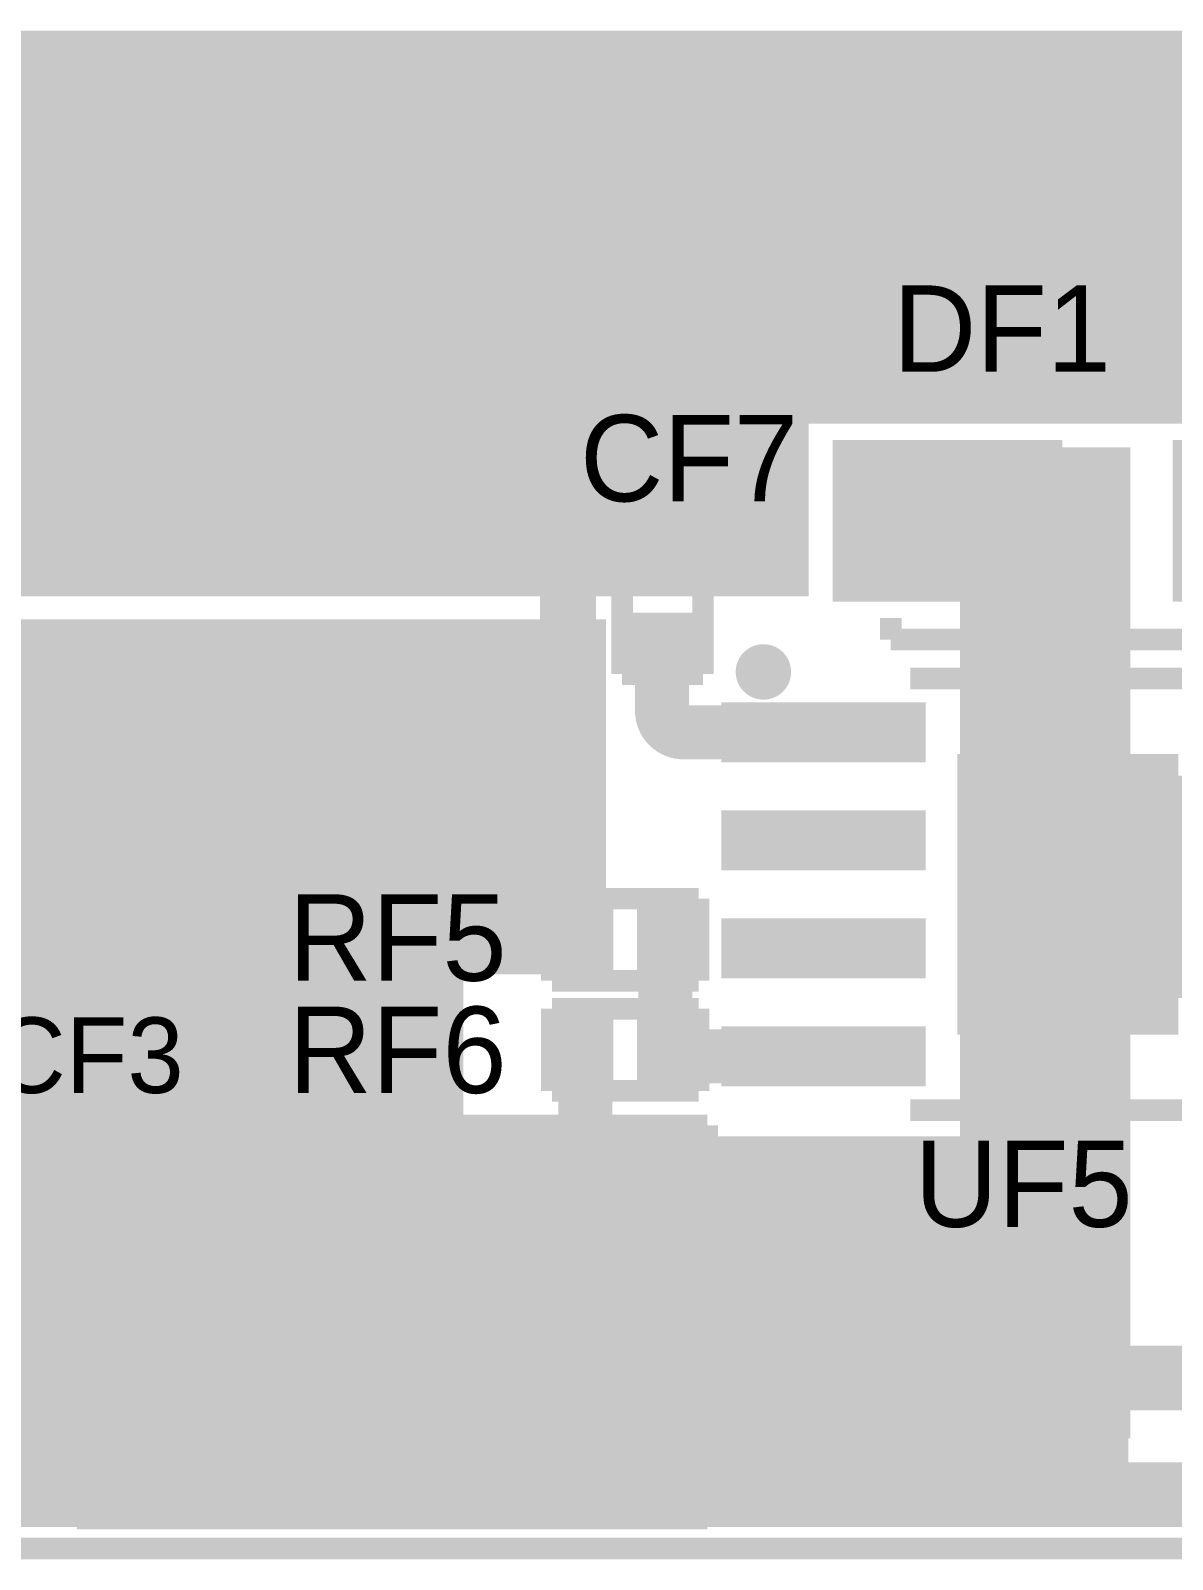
# Model space of a CAD drawing. Header units: millimetres. Extents: x 2.38 to 5.41, y 1.88 to 4.71.
# Drawn here: x 4.212 to 4.741, y 2.053 to 2.761 of the extents above; entities that cross this region are included whole.
import ezdxf

# ---------------------------------------------------------------- set-up
doc = ezdxf.new("R2010")
doc.units = ezdxf.units.MM
doc.header["$MEASUREMENT"] = 0
for name, color, linetype in [('BottomLayer', 5, 'Continuous'), ('BottomSolder', 6, 'Continuous'), ('Mechanical2', 216, 'Continuous'), ('MultiLayer', 9, 'Continuous'), ('TopLayer', 1, 'Continuous'), ('TopOverlay', 2, 'Continuous'), ('TopPaste', 8, 'Continuous'), ('TopSolder', 216, 'Continuous'), ('ViaHoleLayer', 16, 'Continuous')]:
    doc.layers.add(name, color=color, linetype=linetype)

# ---------------------------------------------------------------- blocks, each defined once
blk = doc.blocks.new('B340A_13_F_1')
at = {"layer": 'TopLayer'}
for points in [[(-0.1279527, -0.0334645), (-0.0295275, -0.0334645), (-0.1279527, 0.0334645), (-0.0295275, 0.0334645)], [(0.0295276, -0.0334645), (0.1279528, -0.0334645), (0.0295276, 0.0334645), (0.1279528, 0.0334645)]]:
    blk.add_solid(points, dxfattribs=at)
at = {"layer": 'TopOverlay', "const_width": 0.01}
for points in [[(0.105, 0.055), (-0.11, 0.055)], [(0.105, 0.055), (0.105, 0.045)], [(0.105, -0.045), (0.105, -0.055)], [(0.105, -0.055), (-0.11, -0.055)]]:
    blk.add_lwpolyline(points, dxfattribs=at)
at = {"layer": 'TopOverlay'}
for points in [[(-0.175, -0.06), (-0.131, -0.06), (-0.175, 0.06), (-0.131, 0.06)], [(-0.134, 0.037), (-0.102, 0.037), (-0.134, 0.06), (-0.102, 0.06)], [(-0.134, -0.06), (-0.101, -0.06), (-0.134, -0.036), (-0.101, -0.036)]]:
    blk.add_solid(points, dxfattribs=at)
at = {"layer": 'TopPaste'}
for points in [[(-0.1279527, -0.0334645), (-0.0295275, -0.0334645), (-0.1279527, 0.0334645), (-0.0295275, 0.0334645)], [(0.0295276, -0.0334645), (0.1279528, -0.0334645), (0.0295276, 0.0334645), (0.1279528, 0.0334645)]]:
    blk.add_solid(points, dxfattribs=at)
at = {"layer": 'TopSolder'}
for points in [[(-0.1319527, -0.0374645), (-0.0255275, -0.0374645), (-0.1319527, 0.0374645), (-0.0255275, 0.0374645)], [(0.0255276, -0.0374645), (0.1319528, -0.0374645), (0.0255276, 0.0374645), (0.1319528, 0.0374645)]]:
    blk.add_solid(points, dxfattribs=at)
blk = doc.blocks.new('CAP2917_29')
at = {"layer": 'TopLayer'}
for points in [[(-0.1816928, -0.0505905), (-0.0718504, -0.0505905), (-0.1816928, 0.0505905), (-0.0718504, 0.0505905)], [(0.0718505, -0.0505905), (0.1816929, -0.0505905), (0.0718505, 0.0505905), (0.1816929, 0.0505905)]]:
    blk.add_solid(points, dxfattribs=at)
at = {"layer": 'TopOverlay', "const_width": 0.01}
for points in [[(-0.175, 0.063), (-0.175, 0.092)], [(-0.142, 0.062), (-0.142, 0.091)], [(-0.142, 0.091), (0.15, 0.091)], [(0.15, 0.062), (0.15, 0.091)], [(-0.191, 0.077), (-0.158, 0.077)], [(-0.142, -0.091), (-0.142, -0.062)], [(0.15, -0.091), (0.15, -0.062)], [(-0.142, -0.091), (0.15, -0.091)]]:
    blk.add_lwpolyline(points, dxfattribs=at)
at = {"layer": 'TopPaste'}
for points in [[(-0.1816928, -0.0505905), (-0.0718504, -0.0505905), (-0.1816928, 0.0505905), (-0.0718504, 0.0505905)], [(0.0718505, -0.0505905), (0.1816929, -0.0505905), (0.0718505, 0.0505905), (0.1816929, 0.0505905)]]:
    blk.add_solid(points, dxfattribs=at)
at = {"layer": 'TopSolder'}
for points in [[(-0.1856928, -0.0545905), (-0.0678504, -0.0545905), (-0.1856928, 0.0545905), (-0.0678504, 0.0545905)], [(0.0678505, -0.0545905), (0.1856929, -0.0545905), (0.0678505, 0.0545905), (0.1856929, 0.0545905)]]:
    blk.add_solid(points, dxfattribs=at)
blk = doc.blocks.new('TPS5430QDDARQ1_30')
at = {"layer": 'TopLayer'}
for points in [[(-0.1564961, 0.0651575), (-0.0698819, 0.0651575), (-0.1564961, 0.0848425), (-0.0698819, 0.0848425)], [(0.0698819, 0.0651575), (0.1564961, 0.0651575), (0.0698819, 0.0848425), (0.1564961, 0.0848425)], [(-0.0472441, -0.0610236), (0.0472441, -0.0610236), (-0.0472441, 0.0610236), (0.0472441, 0.0610236)], [(-0.1564961, 0.0151575), (-0.0698819, 0.0151575), (-0.1564961, 0.0348425), (-0.0698819, 0.0348425)], [(0.0698819, 0.0151575), (0.1564961, 0.0151575), (0.0698819, 0.0348425), (0.1564961, 0.0348425)], [(-0.1564961, -0.0348425), (-0.0698819, -0.0348425), (-0.1564961, -0.0151575), (-0.0698819, -0.0151575)], [(0.0698819, -0.0348425), (0.1564961, -0.0348425), (0.0698819, -0.0151575), (0.1564961, -0.0151575)], [(-0.1564961, -0.0848425), (-0.0698819, -0.0848425), (-0.1564961, -0.0651575), (-0.0698819, -0.0651575)], [(0.0698819, -0.0848425), (0.1564961, -0.0848425), (0.0698819, -0.0651575), (0.1564961, -0.0651575)]]:
    blk.add_solid(points, dxfattribs=at)
at = {"layer": 'TopOverlay'}
for points, const_width in [([(-0.138, 0.103, 1), (-0.144, 0.103, 1)], 0.019685), ([(-0.1489212, 0.103, 1), (-0.1390788, 0.103, 1)], 0.0098425), ([(-0.1429212, 0.103, 1), (-0.1330788, 0.103, 1)], 0.0098425)]:
    blk.add_lwpolyline(points, format="xyb", close=True, dxfattribs=dict(at, const_width=const_width))
at = {"layer": 'TopOverlay', "const_width": 0.01}
for points in [[(-0.073, 0.1), (0.072, 0.1)], [(-0.073, -0.1), (0.072, -0.1)]]:
    blk.add_lwpolyline(points, dxfattribs=at)
at = {"layer": 'TopPaste'}
for points in [[(-0.1564961, 0.0651575), (-0.0698819, 0.0651575), (-0.1564961, 0.0848425), (-0.0698819, 0.0848425)], [(0.0698819, 0.0651575), (0.1564961, 0.0651575), (0.0698819, 0.0848425), (0.1564961, 0.0848425)], [(-0.0472441, -0.0610236), (0.0472441, -0.0610236), (-0.0472441, 0.0610236), (0.0472441, 0.0610236)], [(-0.1564961, 0.0151575), (-0.0698819, 0.0151575), (-0.1564961, 0.0348425), (-0.0698819, 0.0348425)], [(0.0698819, 0.0151575), (0.1564961, 0.0151575), (0.0698819, 0.0348425), (0.1564961, 0.0348425)], [(-0.1564961, -0.0348425), (-0.0698819, -0.0348425), (-0.1564961, -0.0151575), (-0.0698819, -0.0151575)], [(0.0698819, -0.0348425), (0.1564961, -0.0348425), (0.0698819, -0.0151575), (0.1564961, -0.0151575)], [(-0.1564961, -0.0848425), (-0.0698819, -0.0848425), (-0.1564961, -0.0651575), (-0.0698819, -0.0651575)], [(0.0698819, -0.0848425), (0.1564961, -0.0848425), (0.0698819, -0.0651575), (0.1564961, -0.0651575)]]:
    blk.add_solid(points, dxfattribs=at)
at = {"layer": 'TopSolder'}
for points in [[(-0.1604961, 0.0611575), (-0.0658819, 0.0611575), (-0.1604961, 0.0888425), (-0.0658819, 0.0888425)], [(0.0658819, 0.0611575), (0.1604961, 0.0611575), (0.0658819, 0.0888425), (0.1604961, 0.0888425)], [(-0.0512441, -0.0650236), (0.0512441, -0.0650236), (-0.0512441, 0.0650236), (0.0512441, 0.0650236)], [(-0.1604961, 0.0111575), (-0.0658819, 0.0111575), (-0.1604961, 0.0388425), (-0.0658819, 0.0388425)], [(0.0658819, 0.0111575), (0.1604961, 0.0111575), (0.0658819, 0.0388425), (0.1604961, 0.0388425)], [(-0.1604961, -0.0388425), (-0.0658819, -0.0388425), (-0.1604961, -0.0111575), (-0.0658819, -0.0111575)], [(0.0658819, -0.0388425), (0.1604961, -0.0388425), (0.0658819, -0.0111575), (0.1604961, -0.0111575)], [(-0.1604961, -0.0888425), (-0.0658819, -0.0888425), (-0.1604961, -0.0611575), (-0.0658819, -0.0611575)], [(0.0658819, -0.0888425), (0.1604961, -0.0888425), (0.0658819, -0.0611575), (0.1604961, -0.0611575)]]:
    blk.add_solid(points, dxfattribs=at)
blk = doc.blocks.new('R__0402_79')
at = {"layer": 'TopLayer'}
for points in [[(-0.0095, -0.0125), (-0.0095, 0.0125), (-0.0275, -0.0125), (-0.0275, 0.0125)], [(0.0275, -0.0125), (0.0275, 0.0125), (0.0095, -0.0125), (0.0095, 0.0125)]]:
    blk.add_solid(points, dxfattribs=at)
at = {"layer": 'TopOverlay', "const_width": 0.01}
for points in [[(-0.034, -0.019), (-0.034, 0.019)], [(-0.034, 0.019), (0.034, 0.019)], [(0.034, -0.019), (0.034, 0.019)], [(-0.034, -0.019), (0.034, -0.019)]]:
    blk.add_lwpolyline(points, dxfattribs=at)
at = {"layer": 'TopPaste'}
for points in [[(-0.0095, -0.0125), (-0.0095, 0.0125), (-0.0275, -0.0125), (-0.0275, 0.0125)], [(0.0275, -0.0125), (0.0275, 0.0125), (0.0095, -0.0125), (0.0095, 0.0125)]]:
    blk.add_solid(points, dxfattribs=at)
at = {"layer": 'TopSolder'}
for points in [[(-0.0055, -0.0165), (-0.0055, 0.0165), (-0.0315, -0.0165), (-0.0315, 0.0165)], [(0.0315, -0.0165), (0.0315, 0.0165), (0.0055, -0.0165), (0.0055, 0.0165)]]:
    blk.add_solid(points, dxfattribs=at)
blk = doc.blocks.new('R__0402_80')
at = {"layer": 'TopLayer'}
for points in [[(-0.0095, -0.0125), (-0.0095, 0.0125), (-0.0275, -0.0125), (-0.0275, 0.0125)], [(0.0275, -0.0125), (0.0275, 0.0125), (0.0095, -0.0125), (0.0095, 0.0125)]]:
    blk.add_solid(points, dxfattribs=at)
at = {"layer": 'TopOverlay', "const_width": 0.01}
for points in [[(-0.034, -0.019), (-0.034, 0.019)], [(-0.034, 0.019), (0.034, 0.019)], [(0.034, -0.019), (0.034, 0.019)], [(-0.034, -0.019), (0.034, -0.019)]]:
    blk.add_lwpolyline(points, dxfattribs=at)
at = {"layer": 'TopPaste'}
for points in [[(-0.0095, -0.0125), (-0.0095, 0.0125), (-0.0275, -0.0125), (-0.0275, 0.0125)], [(0.0275, -0.0125), (0.0275, 0.0125), (0.0095, -0.0125), (0.0095, 0.0125)]]:
    blk.add_solid(points, dxfattribs=at)
at = {"layer": 'TopSolder'}
for points in [[(-0.0055, -0.0165), (-0.0055, 0.0165), (-0.0315, -0.0165), (-0.0315, 0.0165)], [(0.0315, -0.0165), (0.0315, 0.0165), (0.0055, -0.0165), (0.0055, 0.0165)]]:
    blk.add_solid(points, dxfattribs=at)
blk = doc.blocks.new('SNR8040K_150M_134')
at = {"layer": 'TopLayer'}
for points in [[(-0.161811, -0.1480315), (-0.0744094, -0.1480315), (-0.161811, 0.1480315), (-0.0744094, 0.1480315)], [(0.0744095, -0.1480315), (0.1618111, -0.1480315), (0.0744095, 0.1480315), (0.1618111, 0.1480315)]]:
    blk.add_solid(points, dxfattribs=at)
at = {"layer": 'TopOverlay', "const_width": 0.01}
for points in [[(0, 0.1574803), (-0.1574803, 0.1574803)], [(0.1574803, 0.1574803), (0, 0.1574803)], [(0, -0.1574803), (-0.1574803, -0.1574803)], [(0.1574803, -0.1574803), (0, -0.1574803)]]:
    blk.add_lwpolyline(points, dxfattribs=at)
at = {"layer": 'TopOverlay'}
for points, const_width in [([(-0.177, 0.001, 1), (-0.197, 0.001, 1)], 0.019685), ([(-0.2019212, 0.001, 1), (-0.1920788, 0.001, 1)], 0.0098425), ([(-0.1819212, 0.001, 1), (-0.1720788, 0.001, 1)], 0.0098425)]:
    blk.add_lwpolyline(points, format="xyb", close=True, dxfattribs=dict(at, const_width=const_width))
at = {"layer": 'TopPaste'}
for points in [[(-0.161811, -0.1480315), (-0.0744094, -0.1480315), (-0.161811, 0.1480315), (-0.0744094, 0.1480315)], [(0.0744095, -0.1480315), (0.1618111, -0.1480315), (0.0744095, 0.1480315), (0.1618111, 0.1480315)]]:
    blk.add_solid(points, dxfattribs=at)
at = {"layer": 'TopSolder'}
for points in [[(-0.165811, -0.1520315), (-0.0704094, -0.1520315), (-0.165811, 0.1520315), (-0.0704094, 0.1520315)], [(0.0704095, -0.1520315), (0.1658111, -0.1520315), (0.0704095, 0.1520315), (0.1658111, 0.1520315)]]:
    blk.add_solid(points, dxfattribs=at)
blk = doc.blocks.new('C__0402_149')
at = {"layer": 'TopLayer'}
for points in [[(-0.0095, -0.0125), (-0.0095, 0.0125), (-0.0275, -0.0125), (-0.0275, 0.0125)], [(0.0275, -0.0125), (0.0275, 0.0125), (0.0095, -0.0125), (0.0095, 0.0125)]]:
    blk.add_solid(points, dxfattribs=at)
at = {"layer": 'TopOverlay', "const_width": 0.01}
for points in [[(-0.034, 0.0185), (-0.034, -0.019)], [(-0.034, 0.0185), (0.034, 0.0185)], [(0.034, 0.0185), (0.034, -0.019)], [(-0.034, -0.019), (0.034, -0.019)]]:
    blk.add_lwpolyline(points, dxfattribs=at)
at = {"layer": 'TopPaste'}
for points in [[(-0.0095, -0.0125), (-0.0095, 0.0125), (-0.0275, -0.0125), (-0.0275, 0.0125)], [(0.0275, -0.0125), (0.0275, 0.0125), (0.0095, -0.0125), (0.0095, 0.0125)]]:
    blk.add_solid(points, dxfattribs=at)
at = {"layer": 'TopSolder'}
for points in [[(-0.0055, -0.0165), (-0.0055, 0.0165), (-0.0315, -0.0165), (-0.0315, 0.0165)], [(0.0315, -0.0165), (0.0315, 0.0165), (0.0055, -0.0165), (0.0055, 0.0165)]]:
    blk.add_solid(points, dxfattribs=at)

msp = doc.modelspace()

# ---------------------------------------------------------------- linework, layer by layer
at = {"layer": 'BottomLayer', "const_width": 0.025}
for points in [[(4.2587696, 2.714, -0.198912367379658), (4.196, 2.74)], [(4.512, 2.6496026, -0.04366093446074474), (4.527798, 2.6569693)], [(4.527798, 2.6569693, -0.04366093125530362), (4.5446352, 2.6614808)], [(4.5446352, 2.6614808, -0.04366088834051229), (4.562, 2.663)], [(4.4977212, 2.6396044, -0.04366100280970919), (4.512, 2.6496026)], [(4.4853956, 2.6272788, -0.04366097244406952), (4.4977212, 2.6396044)], [(4.4753974, 2.613, -0.04366100280970919), (4.4853956, 2.6272788)], [(4.4680307, 2.597202, -0.04366093446074474), (4.4753974, 2.613)], [(4.4635192, 2.5803648, -0.04366093125530356), (4.4680307, 2.597202)], [(4.462, 2.563, -0.04366088834051234), (4.4635192, 2.5803648)]]:
    msp.add_lwpolyline(points, format="xyb", dxfattribs=at)
at = {"layer": 'BottomLayer'}
for points, const_width in [([(4.2587696, 2.714), (4.904, 2.714)], 0.025), ([(4.512, 2.6496026), (4.527798, 2.6569693)], 0.025), ([(4.527798, 2.6569693), (4.5446352, 2.6614808)], 0.025), ([(4.5446352, 2.6614808), (4.562, 2.663)], 0.025), ([(4.562, 2.663), (5.2323229, 2.663)], 0.025), ([(4.4977212, 2.6396045), (4.512, 2.6496026)], 0.025), ([(4.4853955, 2.6272788), (4.4977212, 2.6396045)], 0.025), ([(4.4753974, 2.613), (4.4853955, 2.6272788)], 0.025), ([(4.4680307, 2.597202), (4.4753974, 2.613)], 0.025), ([(4.4635192, 2.5803648), (4.4680307, 2.597202)], 0.025), ([(4.462, 2.563), (4.4635192, 2.5803648)], 0.025), ([(4.462, 2.434), (4.462, 2.563)], 0.025), ([(4.462, 2.401), (4.462, 2.434)], 0.025), ([(4.589, 2.138), (4.589, 2.166)], 0.03), ([(4.613, 2.168), (4.615, 2.166)], 0.03), ([(4.615, 2.138), (4.615, 2.166)], 0.03), ([(4.588, 2.137), (4.589, 2.138)], 0.03)]:
    msp.add_lwpolyline(points, dxfattribs=dict(at, const_width=const_width))
for points, const_width in [([(4.2525196, 2.714, 1), (4.2650196, 2.714, 1)], 0.0125), ([(4.521548, 2.6569693, 1), (4.534048, 2.6569693, 1)], 0.0125), ([(4.521548, 2.6569693, 1), (4.534048, 2.6569693, 1)], 0.0125), ([(4.5383852, 2.6614808, 1), (4.5508852, 2.6614808, 1)], 0.0125), ([(4.5383852, 2.6614808, 1), (4.5508852, 2.6614808, 1)], 0.0125), ([(4.55575, 2.663, 1), (4.56825, 2.663, 1)], 0.0125), ([(4.50575, 2.6496026, 1), (4.51825, 2.6496026, 1)], 0.0125), ([(4.50575, 2.6496026, 1), (4.51825, 2.6496026, 1)], 0.0125), ([(4.4914712, 2.6396044, 1), (4.5039712, 2.6396044, 1)], 0.0125), ([(4.4914712, 2.6396044, 1), (4.5039712, 2.6396044, 1)], 0.0125), ([(4.4791456, 2.6272788, 1), (4.4916456, 2.6272788, 1)], 0.0125), ([(4.4791456, 2.6272788, 1), (4.4916456, 2.6272788, 1)], 0.0125), ([(4.4691474, 2.613, 1), (4.4816474, 2.613, 1)], 0.0125), ([(4.4691474, 2.613, 1), (4.4816474, 2.613, 1)], 0.0125), ([(4.4617807, 2.597202, 1), (4.4742807, 2.597202, 1)], 0.0125), ([(4.4617807, 2.597202, 1), (4.4742807, 2.597202, 1)], 0.0125), ([(4.4572692, 2.5803648, 1), (4.4697692, 2.5803648, 1)], 0.0125), ([(4.4572692, 2.5803648, 1), (4.4697692, 2.5803648, 1)], 0.0125), ([(4.45575, 2.563, 1), (4.46825, 2.563, 1)], 0.0125), ([(4.4560945, 2.434, 1), (4.4679055, 2.434, 1)], 0.011811), ([(4.4560945, 2.401, 1), (4.4679055, 2.401, 1)], 0.011811), ([(4.7130945, 2.368, 1), (4.7249055, 2.368, 1)], 0.011811), ([(4.5820945, 2.168, 1), (4.5939055, 2.168, 1)], 0.011811), ([(4.6090945, 2.168, 1), (4.6209055, 2.168, 1)], 0.011811), ([(4.5820945, 2.137, 1), (4.5939055, 2.137, 1)], 0.011811), ([(4.6090945, 2.137, 1), (4.6209055, 2.137, 1)], 0.011811)]:
    msp.add_lwpolyline(points, format="xyb", close=True, dxfattribs=dict(at, const_width=const_width))
for points in [[(4.702, 2.313), (4.813, 2.313), (4.702, 2.416), (4.813, 2.416)], [(3.885, 2.069), (4.721, 2.069), (3.885, 2.249), (4.721, 2.249)]]:
    msp.add_solid(points, dxfattribs=at)
at = {"layer": 'BottomSolder', "const_width": 0.015811}
for points in [[(4.4540945, 2.434, 1), (4.4699055, 2.434, 1)], [(4.4540945, 2.401, 1), (4.4699055, 2.401, 1)], [(4.7110945, 2.368, 1), (4.7269055, 2.368, 1)], [(4.5800945, 2.168, 1), (4.5959055, 2.168, 1)], [(4.6070945, 2.168, 1), (4.6229055, 2.168, 1)], [(4.5800945, 2.137, 1), (4.5959055, 2.137, 1)], [(4.6070945, 2.137, 1), (4.6229055, 2.137, 1)]]:
    msp.add_lwpolyline(points, format="xyb", close=True, dxfattribs=at)
at = {"layer": 'Mechanical2', "const_width": 0.01}
msp.add_lwpolyline([(2.555, 2.0579998), (5.24, 2.058)], dxfattribs=at)
at = {"layer": 'MultiLayer', "const_width": 0.011811}
for points in [[(4.4560945, 2.434, 1), (4.4679055, 2.434, 1)], [(4.4560945, 2.401, 1), (4.4679055, 2.401, 1)], [(4.7130945, 2.368, 1), (4.7249055, 2.368, 1)], [(4.5820945, 2.168, 1), (4.5939055, 2.168, 1)], [(4.6090945, 2.168, 1), (4.6209055, 2.168, 1)], [(4.5820945, 2.137, 1), (4.5939055, 2.137, 1)], [(4.6090945, 2.137, 1), (4.6209055, 2.137, 1)]]:
    msp.add_lwpolyline(points, format="xyb", close=True, dxfattribs=at)
at = {"layer": 'TopLayer'}
for points, const_width in [([(4.505, 2.446), (4.505, 2.4785)], 0.025), ([(4.462, 2.434), (4.463, 2.434)], 0.025), ([(4.515, 2.436), (4.579811, 2.436)], 0.025), ([(4.5065, 2.289), (4.5065, 2.34)], 0.025), ([(4.718, 2.336), (4.806189, 2.336)], 0.025), ([(4.4695, 2.1962717), (4.4695, 2.289)], 0.025), ([(4.5095, 2.286), (4.579811, 2.286)], 0.025), ([(4.589, 2.165), (4.589, 2.166)], 0.03), ([(4.588, 2.137), (4.589, 2.138)], 0.03), ([(4.589, 2.138), (4.615, 2.138)], 0.03), ([(4.615, 2.137), (4.957201, 2.137)], 0.03), ([(3.8606985, 2.083), (4.87, 2.083)], 0.03)]:
    msp.add_lwpolyline(points, dxfattribs=dict(at, const_width=const_width))
at = {"layer": 'TopLayer', "const_width": 0.025}
for points in [[(4.515, 2.436, -0.4142135623730951), (4.505, 2.446)], [(4.718, 2.336, -0.4142135623730951), (4.693, 2.361)], [(4.5095, 2.286, -0.4142135623730951), (4.5065, 2.289)], [(4.5027717, 2.163, -0.4142135623730951), (4.4695, 2.1962717)]]:
    msp.add_lwpolyline(points, format="xyb", dxfattribs=at)
at = {"layer": 'TopLayer'}
for points, const_width in [([(4.49875, 2.446, 1), (4.51125, 2.446, 1)], 0.0125), ([(4.4560945, 2.434, 1), (4.4679055, 2.434, 1)], 0.011811), ([(4.50875, 2.436, 1), (4.52125, 2.436, 1)], 0.0125), ([(4.4560945, 2.401, 1), (4.4679055, 2.401, 1)], 0.011811), ([(4.7130945, 2.368, 1), (4.7249055, 2.368, 1)], 0.011811), ([(4.68675, 2.361, 1), (4.69925, 2.361, 1)], 0.0125), ([(4.71175, 2.336, 1), (4.72425, 2.336, 1)], 0.0125), ([(4.50025, 2.289, 1), (4.51275, 2.289, 1)], 0.0125), ([(4.50325, 2.286, 1), (4.51575, 2.286, 1)], 0.0125), ([(4.46325, 2.1962717, 1), (4.47575, 2.1962717, 1)], 0.0125), ([(4.4965217, 2.163, 1), (4.5090217, 2.163, 1)], 0.0125), ([(4.5820945, 2.168, 1), (4.5939055, 2.168, 1)], 0.011811), ([(4.6090945, 2.168, 1), (4.6209055, 2.168, 1)], 0.011811), ([(4.5820945, 2.137, 1), (4.5939055, 2.137, 1)], 0.011811), ([(4.6090945, 2.137, 1), (4.6209055, 2.137, 1)], 0.011811)]:
    msp.add_lwpolyline(points, format="xyb", close=True, dxfattribs=dict(at, const_width=const_width))
for points in [[(4.136, 2.579), (4.902, 2.579), (4.136, 2.761), (4.902, 2.761)], [(4.138, 2.499), (4.573, 2.499), (4.138, 2.595), (4.573, 2.595)], [(4.643, 2.109), (4.722, 2.109), (4.643, 2.568), (4.722, 2.568)], [(4.139, 2.324), (4.479, 2.324), (4.139, 2.4883858), (4.479, 2.4883858)], [(4.139, 2.11), (4.413, 2.11), (4.139, 2.369), (4.413, 2.369)], [(4.438, 2.109), (4.722, 2.109), (4.438, 2.24), (4.722, 2.24)]]:
    msp.add_solid(points, dxfattribs=at)
at = {"layer": 'TopSolder', "const_width": 0.015811}
for points in [[(4.4540945, 2.434, 1), (4.4699055, 2.434, 1)], [(4.4540945, 2.401, 1), (4.4699055, 2.401, 1)], [(4.7110945, 2.368, 1), (4.7269055, 2.368, 1)], [(4.5800945, 2.168, 1), (4.5959055, 2.168, 1)], [(4.6070945, 2.168, 1), (4.6229055, 2.168, 1)], [(4.5800945, 2.137, 1), (4.5959055, 2.137, 1)], [(4.6070945, 2.137, 1), (4.6229055, 2.137, 1)]]:
    msp.add_lwpolyline(points, format="xyb", close=True, dxfattribs=at)
at = {"layer": 'ViaHoleLayer', "const_width": 0.0059055}
for points in [[(4.4590473, 2.434, 1), (4.4649527, 2.434, 1)], [(4.4590473, 2.401, 1), (4.4649527, 2.401, 1)], [(4.7160473, 2.368, 1), (4.7219527, 2.368, 1)], [(4.5850473, 2.168, 1), (4.5909527, 2.168, 1)], [(4.6120473, 2.168, 1), (4.6179527, 2.168, 1)], [(4.5850473, 2.137, 1), (4.5909527, 2.137, 1)], [(4.6120473, 2.137, 1), (4.6179527, 2.137, 1)]]:
    msp.add_lwpolyline(points, format="xyb", close=True, dxfattribs=at)

# ---------------------------------------------------------------- block references
for name, p, rotation in [('SNR8040K_150M_134', (4.296, 2.548), 270), ('B340A_13_F_1', (4.716, 2.534), 180), ('C__0402_149', (4.505, 2.497), 90), ('TPS5430QDDARQ1_30', (4.693, 2.361), 360), ('R__0402_80', (4.488, 2.34), 360), ('R__0402_79', (4.488, 2.289), 360), ('CAP2917_29', (4.376, 2.163), 360)]:
    msp.add_blockref(name, p, dxfattribs=dict(rotation=rotation))

# ---------------------------------------------------------------- texts
at = {"layer": 'TopOverlay'}
for s, height, p in [('DF1', 0.04, (4.612, 2.603)), ('CF7', 0.04, (4.467, 2.543)), ('RF5', 0.04, (4.332, 2.321)), ('RF6', 0.04, (4.332, 2.269)), ('CF3', 0.035, (4.195, 2.269)), ('UF5', 0.04, (4.622, 2.207))]:
    msp.add_text(s, height=height, dxfattribs=at).set_placement(p)

doc.saveas('drawing.dxf')
